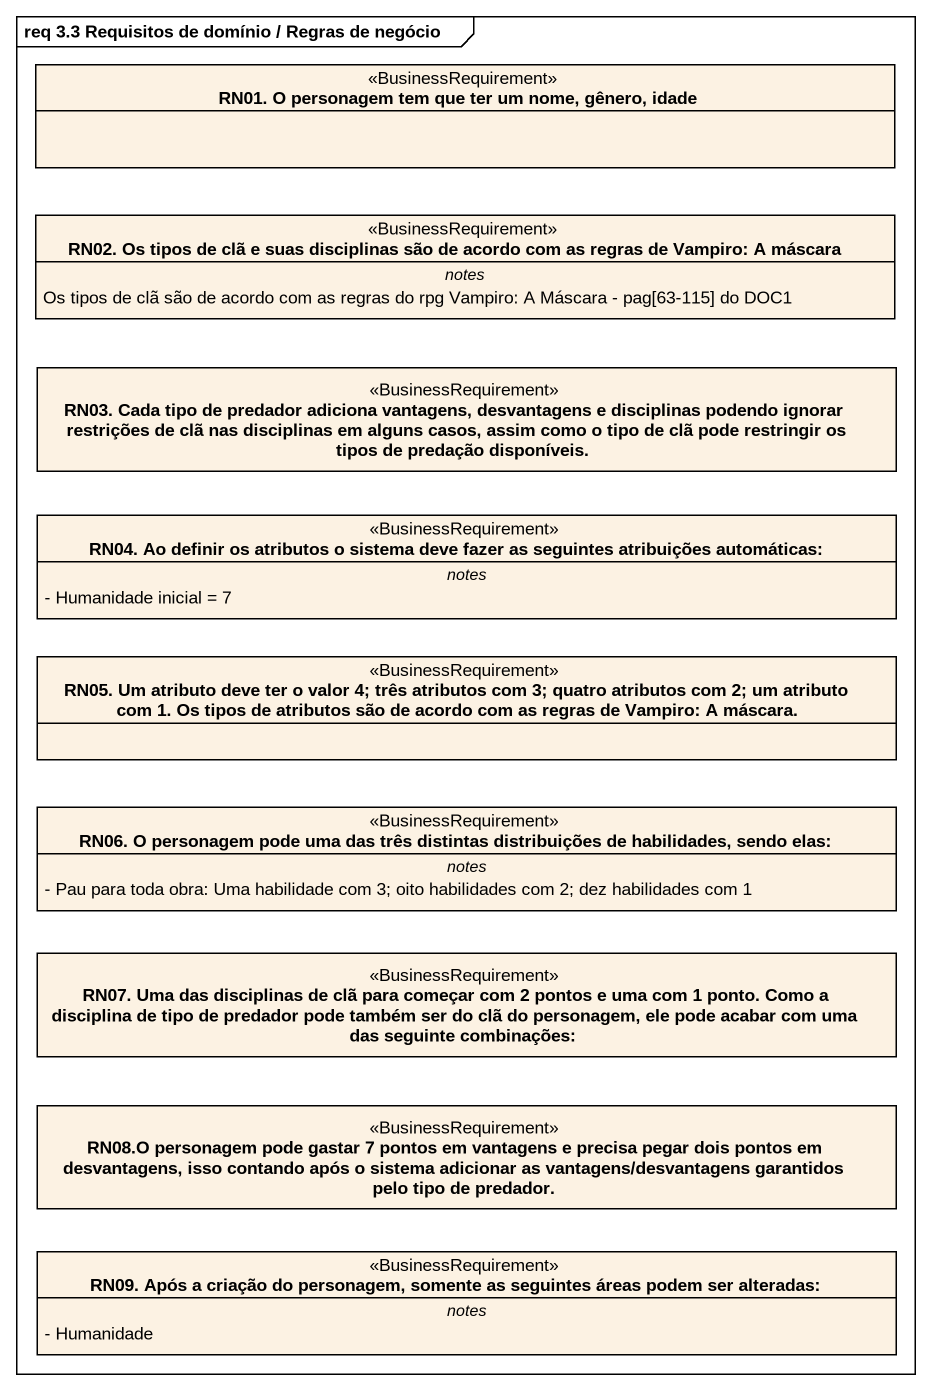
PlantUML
@startuml
mainframe req 3.3 Requisitos de domínio / Regras de negócio
hide circle
hide empty members
skinparam classAttributeIconSize 0
class "RN01. O personagem tem que ter um nome, gênero, idade" as RN01_O_personagem_tem_que <<BusinessRequirement>>
class "RN02. Os tipos de clã e suas disciplinas são de acordo com as regras de Vampiro: A máscara" as RN02_Os_tipos_de_clã_e_suas <<BusinessRequirement>> {
  -- notes --
  Os tipos de clã são de acordo com as regras do rpg Vampiro: A Máscara - pag[63-115] do DOC1
}
class "RN03. Cada tipo de predador adiciona vantagens, desvantagens e disciplinas podendo ignorar restrições de clã nas disciplinas em alguns casos, assim como o tipo de clã pode restringir os tipos de predação disponíveis." as RN03_Cada_tipo_de_predador <<BusinessRequirement>>
class "RN04. Ao definir os atributos o sistema deve fazer as seguintes atribuições automáticas:" as RN04_Ao_definir_os <<BusinessRequirement>> {
  -- notes --
  - Humanidade inicial = 7
}
class "RN05. Um atributo deve ter o valor 4; três atributos com 3; quatro atributos com 2; um atributo com 1. Os tipos de atributos são de acordo com as regras de Vampiro: A máscara." as RN05_Um_atributo_deve_ter_o <<BusinessRequirement>>
class "RN06. O personagem pode uma das três distintas distribuições de habilidades, sendo elas:" as RN06_O_personagem_pode_uma <<BusinessRequirement>> {
  -- notes --
  - Pau para toda obra: Uma habilidade com 3; oito habilidades com 2; dez habilidades com 1
}
class "RN07. Uma das disciplinas de clã para começar com 2 pontos e uma com 1 ponto. Como a disciplina de tipo de predador pode também ser do clã do personagem, ele pode acabar com uma das seguinte combinações:" as RN07_Uma_das_disciplinas_de <<BusinessRequirement>>
class "RN08.O personagem pode gastar 7 pontos em vantagens e precisa pegar dois pontos em desvantagens, isso contando após o sistema adicionar as vantagens/desvantagens garantidos pelo tipo de predador." as RN08_O_personagem_pode <<BusinessRequirement>>
class "RN09. Após a criação do personagem, somente as seguintes áreas podem ser alteradas:" as RN09_Após_a_criação_do <<BusinessRequirement>> {
  -- notes --
  - Humanidade
}
@enduml
